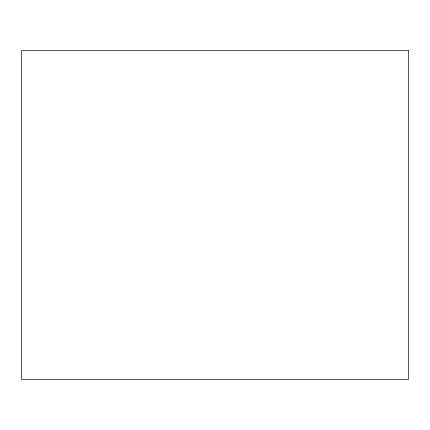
<?xml version="1.0" encoding="UTF-8"?>
<svg xmlns="http://www.w3.org/2000/svg" width="430" height="430" viewBox="0 0 430 430"><rect width="100%" height="100%" fill="white"/><g stroke="black" fill="none" stroke-linecap="round" stroke-linejoin="round"><path stroke-width="0.64" d="M408.5 50.525L21.5 50.525L21.5 379.475L408.5 379.475L408.5 50.525"/></g></svg>
